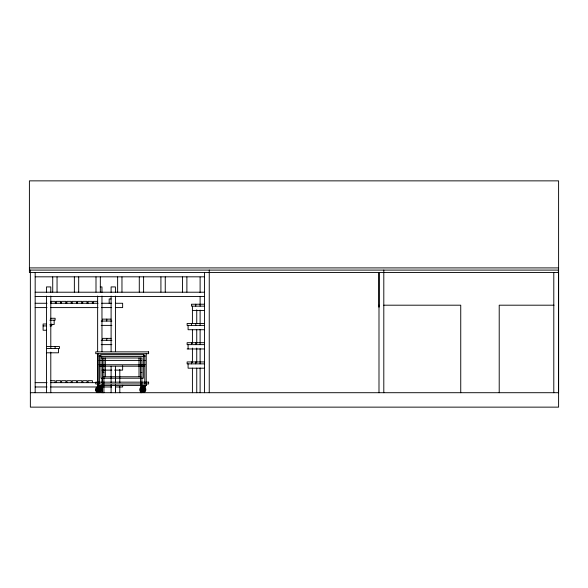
<?xml version="1.0" encoding="UTF-8"?>
<svg xmlns="http://www.w3.org/2000/svg" width="588" height="588" viewBox="0 0 588 588"><rect width="100%" height="100%" fill="white"/><g stroke="black" fill="none" stroke-linecap="round" stroke-linejoin="round"><path stroke-width="0.88" d="M99.372 386.419L99.416 385.926C101.202 391.696 96.256 391.204 97.99 386.051L99.409 385.926L99.409 389.447L101.327 386.389M143.641 386.419L143.685 385.926C145.214 392.012 140.738 390.91 142.259 386.051L143.678 385.926L143.678 389.447L145.596 386.389M379.003 305.194L378.995 307.12L378.995 272.494L378.995 392.71M142.913 389.499L142.575 389.719L143.002 389.719M142.634 389.543L142.847 389.469M142.744 389.851L142.847 389.881M98.247 388.572C102.437 389.998 95.278 391.843 98.233 388.602C102.466 389.94 95.241 391.873 98.255 388.602M141.612 388.962L142.641 388.3M98.666 389.822L98.578 389.469M99.049 390.145L99.034 390.167A1.088 1.088 0 0 1 98.387 390.182M143.318 390.145L143.303 390.167A1.088 1.088 0 0 1 142.663 390.182M98.255 389.932C99.644 390.351 98.152 388.411 98.196 389.851M142.987 389.991C143.663 388.595 141.451 389.984 143.009 389.984M98.446 389.476L98.578 389.881M142.524 388.602C139.518 391.858 146.728 389.954 142.502 388.602C139.547 391.851 146.713 389.998 142.517 388.572M98.424 388.293C94.477 389.741 100.938 392.916 99.673 388.903A1.352 1.352 0 0 1 99.034 390.91A1.352 1.352 0 0 1 97.204 389.947A1.352 1.352 0 0 1 98.475 388.315M142.561 388.337L142.465 388.359A1.352 1.352 0 0 0 141.635 388.969M98.497 386.617L98.181 386.632A3.05 3.05 0 0 0 97.02 392.321M98.519 387.227L98.247 387.242A2.44 2.44 0 0 0 96.616 388.146M29.4 267.907L558.6 267.907M29.4 270.09L558.6 270.09M35.17 276.823L204.44 276.823M100.232 286.922L101.967 286.922L101.967 292.398M35.17 292.214L204.44 292.214M35.17 296.543L204.44 296.543M111.103 298.947L109.177 298.947L109.177 303.268M97.63 301.35L93.301 301.35L93.301 303.268M35.17 303.268L47.018 303.268M50.664 303.268L98.042 303.268M101.687 303.268L111.705 303.268M115.351 303.268L122.642 303.268L122.642 307.597L115.351 307.597M204.44 304.231L191.453 304.231L191.453 306.157L204.44 306.157M383.802 305.194L460.742 305.194L460.742 392.71M554.028 305.194L499.212 305.194L499.212 392.71M35.17 307.597L47.018 307.597M50.664 307.597L98.042 307.597M101.687 307.597L111.705 307.597M192.416 310.486L204.44 310.486M50.796 318.277L55.125 318.277L55.125 320.195L49.892 320.195M111.103 319.137L102.444 319.137L102.444 321.063M101.195 321.063L111.867 321.063M204.44 323.466L187.124 323.466L187.124 325.392L204.44 325.392M46.57 323.995L43.108 323.995L43.108 330.25L46.525 330.25M49.892 324.525L54.162 324.525L54.162 320.195M101.195 325.392L111.867 325.392M43.108 325.921L46.57 325.921M50.031 325.921L51.759 325.921L51.759 323.995M204.44 329.721L188.087 329.721L188.087 325.392M111.103 338.372L102.444 338.372L102.444 340.298M101.195 340.298L111.867 340.298M204.44 342.701L187.124 342.701L187.124 344.627L204.44 344.627M101.195 344.627L111.867 344.627M46.474 346.553L59.454 346.553L59.454 348.471L46.474 348.471M187.124 348.956L204.44 348.956M46.474 352.8L58.491 352.8L58.491 348.471M99.049 356.085L101.768 356.085M143.509 356.085L145.317 356.085M101.026 358.011L141.899 358.011L141.899 392.637L140.458 392.637L140.458 358.011M99.049 360.415L141.693 360.415M143.509 360.415L145.317 360.415M204.44 361.936L187.124 361.936L187.124 363.862L204.44 363.862M99.049 364.744L145.317 364.744M99.585 366.184L144.788 366.184M204.44 368.191L188.087 368.191L188.087 363.862M101.944 370.117L111.845 370.117M114.542 370.117L122.642 370.117L122.642 365.787M102.466 372.439L103.914 372.439M140.458 372.439L141.899 372.439M103.385 376.768L140.98 376.768M102.466 378.209L101.026 378.209L101.026 356.571M103.385 378.209L143.34 378.209L143.34 356.571M50.796 380.73L55.125 380.73L55.125 382.656M35.17 382.656L47.018 382.656M50.664 382.656L96.219 382.656M98.167 385.596L101.937 385.596M142.436 385.596L146.206 385.596M99.306 385.728L101.121 385.728M143.575 385.728L145.361 385.728M101.334 385.912L97.99 386.051L101.379 385.926M143.038 385.912L145.603 385.912M142.259 386.081L145.648 385.926M35.17 386.978L47.018 386.978M50.664 386.978L98.042 386.978M101.687 386.978L111.705 386.978M115.351 386.978L122.642 386.978L122.642 385.25M30.363 392.71L558.6 392.71L558.6 272.494L29.4 272.494L29.4 180.861L558.6 180.861L558.6 407.139L30.363 407.139L30.363 270.09M98.483 389.851L98.365 389.778M143.81 388.734C145.265 390.256 142.274 392.152 141.524 390.182M142.605 390.153L142.259 388.991L142.259 389.513M98.328 390.153L97.99 388.991L97.99 389.513M558.357 270.09L558.357 272.494M553.793 272.494L553.793 392.71M383.802 270.09L383.802 392.71M209.247 270.09L209.247 392.71M204.44 272.494L204.44 392.71M200.111 277.088L200.111 292.684M200.111 296.359L200.111 306.157M200.111 310.119L200.111 325.392M200.111 329.39L200.111 344.627M200.111 348.662L200.111 363.862M200.111 367.934L200.111 392.71M196.745 309.803L196.745 323.466M196.745 329.846L196.745 343.51M196.745 348.067L196.745 362.649M196.745 368.11L196.745 392.71M195.782 304.231L195.782 306.157M195.782 323.466L195.782 325.392M195.782 342.701L195.782 344.627M195.782 361.936L195.782 363.862M192.416 306.157L192.416 323.466M192.416 329.846L192.416 343.51M192.416 348.067L192.416 362.649M192.416 368.11L192.416 392.71M191.453 323.466L191.453 325.392M191.453 342.701L191.453 344.627M191.453 361.936L191.453 363.862M188.087 344.627L188.087 348.956M186.888 276.948L186.888 292.089M182.559 276.948L182.559 292.089M165.25 276.948L165.25 292.089M160.921 276.948L160.921 292.089M146.228 353.682L146.228 385.419L98.137 385.419L98.137 353.682M144.788 355.123L144.788 383.979M143.604 276.948L143.604 292.089M139.282 276.948L139.282 292.089M139.018 358.011L139.018 376.768M121.966 276.948L121.966 292.089M119.805 369.374L119.805 382.839M119.805 386.434L119.805 392.71M117.637 276.948L117.637 292.089M115.476 369.374L115.476 382.839M115.476 386.434L115.476 392.71M115.432 292.398L115.432 286.922L111.103 286.922L111.103 292.398M115.432 296.043L115.432 351.675M115.432 366.265L115.432 382.685M115.432 384.508L115.432 392.71M111.103 296.043L111.103 351.675M111.103 366.265L111.103 382.685M111.103 384.508L111.103 392.71M106.773 319.137L106.773 321.063M106.773 338.372L106.773 340.298M105.355 358.011L105.355 376.768M103.914 358.011L103.914 392.637L102.466 392.637L102.466 358.011M102.826 369.374L102.826 372.072M101.967 296.043L101.967 351.675M101.967 378.121L101.967 382.685M101.967 384.508L101.967 392.71M100.328 276.948L100.328 292.089M99.585 355.123L99.585 383.979M97.637 296.043L97.637 351.675M97.637 353.498L97.637 387.242M97.446 363.862L97.446 370.117M95.998 276.948L95.998 292.089M92.338 303.268L92.338 301.35L88.009 301.35L88.009 303.268M92.397 382.619L92.397 380.693L88.068 380.693L88.068 382.619M87.105 382.619L87.105 380.693L82.776 380.693L82.776 382.619M87.053 303.268L87.053 301.35L82.724 301.35L82.724 303.268M81.813 382.619L81.813 380.693L77.484 380.693L77.484 382.619M81.761 303.268L81.761 301.35L77.432 301.35L77.432 303.268M78.689 276.948L78.689 292.089M76.528 382.619L76.528 380.693L72.199 380.693L72.199 382.619M76.469 303.268L76.469 301.35L72.14 301.35L72.14 303.268M74.36 276.948L74.36 292.089M71.185 303.268L71.185 301.35L66.856 301.35L66.856 303.268M71.236 382.619L71.236 380.693L66.907 380.693L66.907 382.619M65.893 303.268L65.893 301.35L61.564 301.35L61.564 303.268M65.944 382.619L65.944 380.693L61.615 380.693L61.615 382.619M60.601 303.268L60.601 301.35L56.272 301.35L56.272 303.268M60.66 382.619L60.66 380.693L56.33 380.693L56.33 382.619M57.051 276.948L57.051 292.089M55.316 303.268L55.316 301.35L50.987 301.35L50.987 303.268M55.125 346.553L55.125 348.471M52.722 276.948L52.722 292.089M50.796 292.398L50.796 286.922L46.474 286.922L46.474 292.398M50.796 296.043L50.796 348.471M50.796 352.087L50.796 392.71M46.474 296.043L46.474 392.71M35.17 272.494L35.17 392.71M144.317 387.757A2.44 2.44 0 0 1 144.707 391.182A2.44 2.44 0 0 1 141.274 391.571M140.76 391.013A2.44 2.44 0 0 1 140.356 389.557M140.672 388.462A2.44 2.44 0 0 1 140.885 388.146M141.451 387.624A2.44 2.44 0 0 1 142.517 387.242M145.045 387.602A3.05 3.05 0 0 1 143.612 392.608M140.892 392.049A3.05 3.05 0 0 1 140.73 387.411M141.532 386.882A3.05 3.05 0 0 1 142.45 386.632M144.369 388.22A2.131 2.131 0 0 1 144.354 391.123A2.131 2.131 0 0 1 141.465 391.336M140.848 390.55A2.131 2.131 0 0 1 140.797 388.918M141.355 388.087A2.131 2.131 0 0 1 142.553 387.543M143.715 388.675A1.352 1.352 0 0 1 143.538 390.785A1.352 1.352 0 0 1 141.524 390.123M143.751 389.065A1.132 1.132 0 0 1 142.377 390.711M141.928 388.94A1.132 1.132 0 0 1 142.575 388.558M99.57 390.087A1.132 1.132 0 0 1 97.483 390.109M97.395 389.587A1.132 1.132 0 0 1 98.483 388.536M99.578 387.808A2.131 2.131 0 0 1 99.879 391.314A2.131 2.131 0 0 1 96.498 390.344A2.131 2.131 0 0 1 98.615 387.529M100.041 387.757A2.44 2.44 0 0 1 100.651 390.866A2.44 2.44 0 0 1 97.667 391.953A2.44 2.44 0 0 1 96.131 389.175M100.423 387.272A3.05 3.05 0 0 1 98.865 392.696M97.917 392.659A3.05 3.05 0 0 1 97.454 392.527M143.082 389.94L143.178 389.44L142.414 389.44L143.09 389.932M98.527 389.219L98.145 389.44L98.527 390.101L98.909 389.881L98.527 389.219M148.632 351.859L95.734 351.859L95.734 353.682L148.632 353.682L148.632 351.859M143.825 354.74L100.548 354.74L100.548 356.571L143.825 356.571L143.825 354.74M148.632 382.149L95.734 382.149L95.734 383.979L148.632 383.979L148.632 382.149"/></g></svg>
